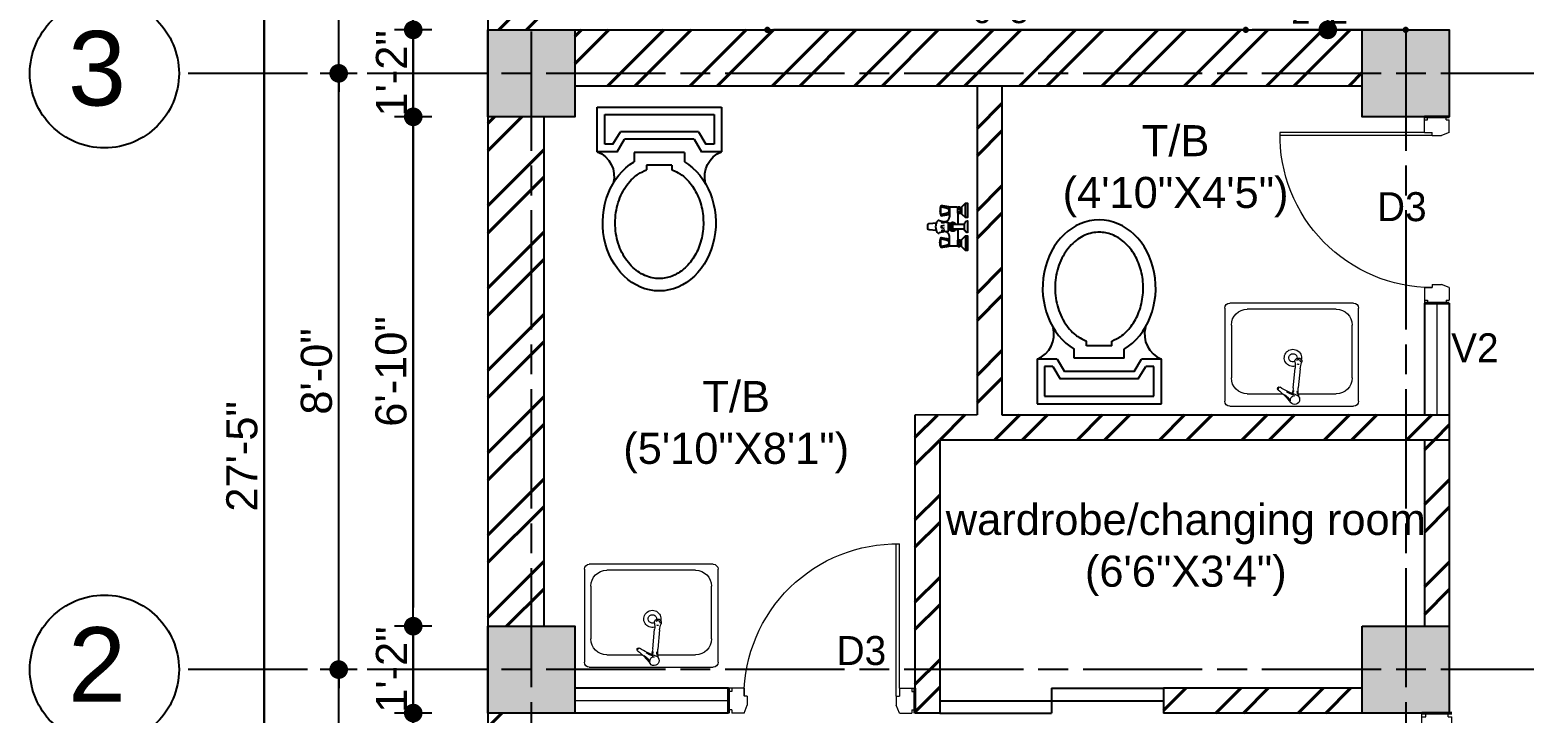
# Model space of a CAD drawing. Header units: inches. Extents: x 115570 to 265311, y 61168 to 314550.
# Drawn here: x 143061.5 to 143302, y 71474.3 to 71584.3 of the extents above; entities that cross this region are included whole.
import ezdxf

# ---------------------------------------------------------------- set-up
doc = ezdxf.new("R2010")
doc.units = ezdxf.units.IN
doc.header["$MEASUREMENT"] = 0
doc.linetypes.add('ACAD_ISO08W100', pattern=[36, 24, -3, 6, -3])
doc.layers.get('0').update_dxf_attribs({"lineweight": 25})
for name, color, linetype, lineweight in [('0 wall', 7, 'Continuous', 40), ('DL', 4, 'Continuous', 18), ('hatch', 9, 'Continuous', 9)]:
    doc.layers.add(name, color=color, linetype=linetype, lineweight=lineweight)
doc.layers.add('0_center line', color=4, linetype='ACAD_ISO08W100', transparency=0.5)
doc.layers.add('doors and windows', color=240, linetype='Continuous')
doc.styles.add('arial.', font='arial.ttf')
doc.styles.add('bimal', font='comic.ttf')
doc.styles.get("Standard").update_dxf_attribs({"font": 'arial.ttf'})
doc.dimstyles.new('boundary wall dimension line', dxfattribs={"dimscale": 0, "dimtxt": 4, "dimasz": 1, "dimexe": 0.5, "dimexo": 3, "dimgap": 1, "dimtad": 1, "dimdec": 0, "dimrnd": 0.25, "dimzin": 3, "dimdsep": 46, "dimlunit": 4, "dimtxsty": 'arial.', "dimblk": 'DOT', "dimcen": 3, "dimdle": 6, "dimclrd": 4, "dimclre": 256, "dimclrt": 7, "dimazin": 0, "dimtfac": 1, "dimtdec": 0, "dimtix": 1, "dimtmove": 2, "dimatfit": 3, "dimfxl": 3, "dimfxlon": 1, "dimtolj": 1, "dimtzin": 0, "dimlwd": -1, "dimlwe": -1, "dimarcsym": 0})
doc.dimstyles.new('interior dimension', dxfattribs={"dimscale": 0, "dimtxt": 5, "dimasz": 3, "dimexe": 3, "dimexo": 3, "dimgap": 1, "dimtad": 1, "dimdec": 0, "dimrnd": 0.25, "dimzin": 3, "dimdsep": 46, "dimlunit": 4, "dimtxsty": 'arial.', "dimblk": 'DOT', "dimcen": 3, "dimdle": 6, "dimclrd": 4, "dimclre": 256, "dimclrt": 7, "dimazin": 0, "dimtfac": 1, "dimtdec": 0, "dimtix": 1, "dimtmove": 2, "dimatfit": 3, "dimfxl": 3, "dimfxlon": 1, "dimtolj": 1, "dimtzin": 0, "dimlwd": -1, "dimlwe": -1, "dimarcsym": 0})
pattern_1 = [(45, (35881.594, 36904.559), (-6.6291261, 6.6291261), []), (45, (35886.014, 36904.559), (-6.6291261, 6.6291261), [])]

# ---------------------------------------------------------------- blocks, each defined once
blk = doc.blocks.new('A$C1B254B08')
at = {"lineweight": 5}
for p, q in [((0, 20), (0, 394.5)), ((20, 414.5), (278.5, 414.5)), ((90.2, 364.5), (232.9, 364.5)), ((278.5, 414.5), (518, 414.5)), ((296.4, 364.5), (447.8, 364.5)), ((538, 394.5), (538, 20)), ((275, 340.3), (282.6, 261.9)), ((303, 263.9), (295.5, 341.4)), ((26.2, 88.5), (26.2, 300.5)), ((511.8, 300.5), (511.8, 88.5)), ((447.8, 24.5), (90.2, 24.5)), ((518, 0), (20, 0))]:
    blk.add_line(p, q, dxfattribs=at)
for centre, radius, start, end in [((20, 394.5), 20, 90, 180), ((90.2, 300.5), 64, 90, 180), ((59.9, 551.8), 255, 307.29995, 323.44123), ((362.9, 125.6), 255, 107.37848, 123.51976), ((189.9, 438.1), 86.6, 305.66886, 327.17012), ((298.2, 285.8), 86.6, 103.6496, 125.15085), ((280, 388.4), 16.2, 164.00843, 277.23501), ((280.7, 388), 20, 287.37848, 143.44123), ((175.5, 330.4), 100, 5.6774, 19.04527), ((246.9, 349.5), 29.3, 4.17107, 27.91331), ((320.7, 356.3), 29.3, 157.81042, 186.31744), ((395, 351.3), 100, 162.19035, 185.67746), ((447.8, 300.5), 64, 0, 90), ((518, 394.5), 20, 0, 90), ((218.4, 343.7), 6.64, 127.29995, 303.51976), ((220.3, 343.9), 4.91, 158.92924, 241.9125), ((273.7, 220.2), 34.6, 74.3543, 12.13808), ((183.1, 252), 100, 351.17496, 5.6774), ((295.2, 239.5), 7.59, 64.48838, 123.74119), ((402.5, 273.8), 100, 185.67746, 200.1799), ((273.7, 220.2), 16.8, 61.4601, 4.85789), ((295.6, 234.6), 13.9, 171.17496, 20.1799), ((295.7, 235), 8.12, 213.71984, 15.80061), ((90.2, 88.5), 64, 180, 270), ((447.8, 88.5), 64, 270, 0), ((20, 20), 20, 180, 270), ((518, 20), 20, 270, 0)]:
    blk.add_arc(centre, radius, start, end, dxfattribs=at)
blk = doc.blocks.new('d2')
at = {"layer": '0 wall'}
for p, q in [((0, 4), (0, 0)), ((30, 0), (30, 4))]:
    blk.add_line(p, q, dxfattribs=at)
at = {"layer": 'hatch', "color": 8}
for p, q in [((2.5, 4), (2.5, 27.25)), ((3, 2.75), (3, 27.25)), ((2.5, 4), (0, 4)), ((0.5, 3.5), (0, 3.5)), ((0.5, 4), (0.5, 3.5)), ((2.5, 4), (2.5, 2.75)), ((3, 2.75), (2.5, 2.75)), ((3, 2.75), (3, 1.25)), ((27, 2.75), (27.5, 2.75)), ((27, 2.75), (27, 1.25)), ((27.5, 4), (27.5, 2.75)), ((27.5, 4), (30, 4)), ((29.5, 4), (29.5, 3.5)), ((29.5, 3.5), (30, 3.5)), ((0.5, 0.5), (0, 0.5)), ((0.5, 0.5), (0.5, 0)), ((2.5, 0), (0.5, 0)), ((2.5, 0), (3, 1.25)), ((27.5, 0), (27, 1.25)), ((27.5, 0), (29.5, 0)), ((29.5, 0.5), (30, 0.5)), ((29.5, 0.5), (29.5, 0))]:
    blk.add_line(p, q, dxfattribs=at)
blk.add_arc((2.91, 2.66), 24.59, 0.2201, 90.9446, dxfattribs=at)
blk = doc.blocks.new('A$C7C8779AE')
at = {"linetype": 'Continuous'}
for p, q in [((0, 0.7405), (0, 0.5605)), ((0.5, 0.7405), (0, 0.7405)), ((0.5, 0.5605), (0.5, 0.7405)), ((0.47, 0.7105), (0.03, 0.7105)), ((0.03, 0.7105), (0.03, 0.5905)), ((0.47, 0.5905), (0.47, 0.7105)), ((0.093, 0.6405), (0.063, 0.5905)), ((0.11, 0.6105), (0.08, 0.5605)), ((0.093, 0.6405), (0.407, 0.6405)), ((0.11, 0.6105), (0.39, 0.6105)), ((0.42, 0.5605), (0.39, 0.6105)), ((0.437, 0.5905), (0.407, 0.6405)), ((0, 0.5605), (0.08, 0.5605)), ((0.03, 0.5905), (0.063, 0.5905)), ((0.1497, 0.557), (0.1497, 0.5203)), ((0.1497, 0.557), (0.3514, 0.557)), ((0.3514, 0.557), (0.3514, 0.5203)), ((0.42, 0.5605), (0.5, 0.5605)), ((0.437, 0.5905), (0.47, 0.5905)), ((0.1997, 0.507), (0.1997, 0.4879)), ((0.1997, 0.507), (0.3014, 0.507)), ((0.3014, 0.507), (0.3014, 0.4879))]:
    blk.add_line(p, q, dxfattribs=at)
for centre, start, end in [((-0.0386, 0.4613), 344.64203, 68.73386), ((0.5386, 0.4613), 111.26614, 195.35797)]:
    blk.add_arc(centre, 0.1064, start, end, dxfattribs=at)
blk.add_ellipse((0.2506, 0.2744), major_axis=(0, 0.2744), ratio=0.828948, start_param=0.459479, end_param=5.823706, dxfattribs=at)
blk.add_open_spline([(0.1997, 0.4879), (0.1697, 0.474), (0.1642, 0.4702), (0.1512, 0.4602), (0.1438, 0.4535), (0.1298, 0.4388), (0.1233, 0.4306), (0.1111, 0.4131), (0.1055, 0.4037), (0.0956, 0.3838), (0.0912, 0.3733), (0.0838, 0.3516), (0.0808, 0.3403), (0.0762, 0.3172), (0.0746, 0.3055), (0.073, 0.2817), (0.0729, 0.2698), (0.0743, 0.246), (0.0758, 0.2342), (0.0801, 0.2111), (0.0831, 0.1998), (0.0903, 0.1779), (0.0945, 0.1673), (0.1043, 0.1473), (0.1098, 0.1378), (0.1218, 0.12), (0.1283, 0.1118), (0.1421, 0.0968), (0.1494, 0.09), (0.1646, 0.078), (0.1725, 0.0728), (0.1887, 0.064), (0.1969, 0.0603), (0.2137, 0.0547), (0.2222, 0.0527), (0.2392, 0.0502), (0.2478, 0.0498), (0.2664, 0.0505), (0.2764, 0.052), (0.2963, 0.0573), (0.3061, 0.061), (0.3253, 0.0707), (0.3346, 0.0766), (0.3525, 0.0906), (0.3611, 0.0987), (0.3771, 0.1169), (0.3845, 0.127), (0.3978, 0.1488), (0.4037, 0.1605), (0.4137, 0.1853), (0.4178, 0.1983), (0.424, 0.2251), (0.4261, 0.2389), (0.4282, 0.2668), (0.4283, 0.2809), (0.4262, 0.3088), (0.4241, 0.3226), (0.418, 0.3495), (0.414, 0.3625), (0.404, 0.3873), (0.3982, 0.3991), (0.385, 0.421), (0.3776, 0.4311), (0.3617, 0.4494), (0.3531, 0.4575), (0.3382, 0.4693), (0.3321, 0.4736), (0.3014, 0.4879)], degree=3, knots=[0.459479, 0.459479, 0.459479, 0.459479, 0.567422, 0.567422, 0.720865, 0.720865, 0.874307, 0.874307, 1.02775, 1.02775, 1.181192, 1.181192, 1.334635, 1.334635, 1.488077, 1.488077, 1.64152, 1.64152, 1.794963, 1.794963, 1.948405, 1.948405, 2.101848, 2.101848, 2.25529, 2.25529, 2.408733, 2.408733, 2.562175, 2.562175, 2.715618, 2.715618, 2.86906, 2.86906, 3.022503, 3.022503, 3.175946, 3.175946, 3.356457, 3.356457, 3.536968, 3.536968, 3.717479, 3.717479, 3.89799, 3.89799, 4.078501, 4.078501, 4.259012, 4.259012, 4.439523, 4.439523, 4.620035, 4.620035, 4.800546, 4.800546, 4.981057, 4.981057, 5.161568, 5.161568, 5.342079, 5.342079, 5.52259, 5.52259, 5.703101, 5.703101, 5.823706, 5.823706, 5.823706, 5.823706], dxfattribs=at)
blk = doc.blocks.new('_Dot')
at = {"color": 0, "linetype": 'ByBlock', "lineweight": -2}
blk.add_line((-0.5, 0), (-1, 0), dxfattribs=at)
at = {"color": 0, "linetype": 'ByBlock', "const_width": 0.5}
blk.add_lwpolyline([(-0.25, 0, 1), (0.25, 0, 1)], format="xyb", close=True, dxfattribs=at)
blk = doc.blocks.new('*D119')
at = {"transparency": 16777216}
for p, q in [((143267.36, 71627.26), (143273.36, 71627.26)), ((143267.36, 71584.26), (143273.36, 71584.26))]:
    blk.add_line(p, q, dxfattribs=at)
at = {"color": 4, "transparency": 16777216}
blk.add_line((143270.36, 71587.26), (143270.36, 71624.26), dxfattribs=at)
at = {"layer": 'Defpoints', "color": 0, "transparency": 16777216}
for p in [(143257.17, 71627.26), (143270.36, 71627.26), (143257.17, 71584.26)]:
    blk.add_point(p, dxfattribs=at)
at = {"color": 4, "transparency": 16777216, "xscale": 3, "yscale": 3, "zscale": 3}
for p, rotation in [((143270.36, 71627.26), 90), ((143270.36, 71584.26), 270)]:
    blk.add_blockref('_Dot', p, dxfattribs=dict(at, rotation=rotation))
at = {"color": 7, "transparency": 16777216, "insert": (143266.8, 71605.76), "char_height": 5, "attachment_point": 5, "rotation": 90, "style": 'arial.'}
blk.add_mtext('\\A1;3\'-7"', dxfattribs=at)
blk = doc.blocks.new('*D121')
at = {"transparency": 16777216}
for p, q in [((143289.92, 71463.28), (143289.92, 71457.28)), ((143328.92, 71460.28), (143328.92, 71463.28))]:
    blk.add_line(p, q, dxfattribs=at)
at = {"color": 4, "transparency": 16777216}
blk.add_line((143325.92, 71460.28), (143292.92, 71460.28), dxfattribs=at)
at = {"layer": 'Defpoints', "color": 0, "transparency": 16777216}
for p in [(143289.92, 71474.26), (143289.92, 71460.28), (143328.92, 71460.25)]:
    blk.add_point(p, dxfattribs=at)
at = {"color": 4, "transparency": 16777216, "xscale": 3, "yscale": 3, "zscale": 3, "rotation": 180}
blk.add_blockref('_Dot', (143289.92, 71460.28), dxfattribs=at)
at = {"color": 4, "transparency": 16777216, "xscale": 3, "yscale": 3, "zscale": 3}
blk.add_blockref('_Dot', (143328.92, 71460.28), dxfattribs=at)
at = {"color": 7, "transparency": 16777216, "insert": (143309.42, 71463.83), "char_height": 5, "attachment_point": 5, "style": 'arial.'}
blk.add_mtext('\\A1;3\'-3"', dxfattribs=at)
blk = doc.blocks.new('*D161')
at = {"transparency": 16777216}
for p, q in [((143126.17, 71666.26), (143120.17, 71666.26)), ((143126.17, 71584.26), (143120.17, 71584.26))]:
    blk.add_line(p, q, dxfattribs=at)
at = {"color": 4, "transparency": 16777216}
blk.add_line((143123.17, 71663.26), (143123.17, 71587.26), dxfattribs=at)
at = {"layer": 'Defpoints', "color": 0, "transparency": 16777216}
for p in [(143135.17, 71666.26), (143123.17, 71584.26), (143135.17, 71584.26)]:
    blk.add_point(p, dxfattribs=at)
at = {"color": 4, "transparency": 16777216, "xscale": 3, "yscale": 3, "zscale": 3}
for p, rotation in [((143123.17, 71666.26), 90), ((143123.17, 71584.26), 270)]:
    blk.add_blockref('_Dot', p, dxfattribs=dict(at, rotation=rotation))
at = {"color": 7, "transparency": 16777216, "insert": (143119.61, 71625.26), "char_height": 5, "attachment_point": 5, "rotation": 90, "style": 'arial.'}
blk.add_mtext('\\A1;6\'-10"', dxfattribs=at)
blk = doc.blocks.new('*D162')
at = {"color": 4, "transparency": 16777216}
for p, q in [((143123.17, 71587.26), (143123.17, 71590.26)), ((143123.17, 71584.26), (143123.17, 71570.26)), ((143123.17, 71567.26), (143123.17, 71564.26))]:
    blk.add_line(p, q, dxfattribs=at)
at = {"transparency": 16777216}
for p, q in [((143126.17, 71584.26), (143120.17, 71584.26)), ((143126.17, 71570.26), (143120.17, 71570.26))]:
    blk.add_line(p, q, dxfattribs=at)
at = {"layer": 'Defpoints', "color": 0, "transparency": 16777216}
for p in [(143135.17, 71584.26), (143123.17, 71570.26), (143135.17, 71570.26)]:
    blk.add_point(p, dxfattribs=at)
at = {"color": 4, "transparency": 16777216, "xscale": 3, "yscale": 3, "zscale": 3}
for p, rotation in [((143123.17, 71584.26), 270), ((143123.17, 71570.26), 90)]:
    blk.add_blockref('_Dot', p, dxfattribs=dict(at, rotation=rotation))
at = {"color": 7, "transparency": 16777216, "insert": (143119.66, 71577.26), "char_height": 5, "attachment_point": 5, "rotation": 90, "style": 'arial.'}
blk.add_mtext('\\A1;1\'-2"', dxfattribs=at)
blk = doc.blocks.new('*D163')
at = {"transparency": 16777216}
for p, q in [((143126.17, 71570.26), (143120.17, 71570.26)), ((143126.17, 71488.25), (143120.17, 71488.25))]:
    blk.add_line(p, q, dxfattribs=at)
at = {"color": 4, "transparency": 16777216}
blk.add_line((143123.17, 71567.26), (143123.17, 71491.25), dxfattribs=at)
at = {"layer": 'Defpoints', "color": 0, "transparency": 16777216}
for p in [(143135.17, 71570.26), (143123.17, 71488.25), (143135.17, 71488.25)]:
    blk.add_point(p, dxfattribs=at)
at = {"color": 4, "transparency": 16777216, "xscale": 3, "yscale": 3, "zscale": 3}
for p, rotation in [((143123.17, 71570.26), 90), ((143123.17, 71488.25), 270)]:
    blk.add_blockref('_Dot', p, dxfattribs=dict(at, rotation=rotation))
at = {"color": 7, "transparency": 16777216, "insert": (143119.61, 71529.26), "char_height": 5, "attachment_point": 5, "rotation": 90, "style": 'arial.'}
blk.add_mtext('\\A1;6\'-10"', dxfattribs=at)
blk = doc.blocks.new('*D164')
at = {"color": 4, "transparency": 16777216}
for p, q in [((143123.17, 71491.25), (143123.17, 71494.25)), ((143123.17, 71488.25), (143123.17, 71474.26)), ((143123.17, 71471.26), (143123.17, 71468.26))]:
    blk.add_line(p, q, dxfattribs=at)
at = {"transparency": 16777216}
for p, q in [((143126.17, 71488.25), (143120.17, 71488.25)), ((143126.17, 71474.26), (143120.17, 71474.26))]:
    blk.add_line(p, q, dxfattribs=at)
at = {"layer": 'Defpoints', "color": 0, "transparency": 16777216}
for p in [(143135.17, 71488.25), (143123.17, 71474.26), (143135.17, 71474.26)]:
    blk.add_point(p, dxfattribs=at)
at = {"color": 4, "transparency": 16777216, "xscale": 3, "yscale": 3, "zscale": 3}
for p, rotation in [((143123.17, 71488.25), 270), ((143123.17, 71474.26), 90)]:
    blk.add_blockref('_Dot', p, dxfattribs=dict(at, rotation=rotation))
at = {"color": 7, "transparency": 16777216, "insert": (143119.66, 71481.26), "char_height": 5, "attachment_point": 5, "rotation": 90, "style": 'arial.'}
blk.add_mtext('\\A1;1\'-2"', dxfattribs=at)
blk = doc.blocks.new('*D165')
at = {"transparency": 16777216}
for p, q in [((143126.17, 71474.26), (143120.17, 71474.26)), ((143126.17, 71364.93), (143120.17, 71364.93))]:
    blk.add_line(p, q, dxfattribs=at)
at = {"color": 4, "transparency": 16777216}
blk.add_line((143123.17, 71471.26), (143123.17, 71367.93), dxfattribs=at)
at = {"layer": 'Defpoints', "color": 0, "transparency": 16777216}
for p in [(143135.17, 71474.26), (143123.17, 71364.93), (143135.17, 71364.93)]:
    blk.add_point(p, dxfattribs=at)
at = {"color": 4, "transparency": 16777216, "xscale": 3, "yscale": 3, "zscale": 3}
for p, rotation in [((143123.17, 71474.26), 90), ((143123.17, 71364.93), 270)]:
    blk.add_blockref('_Dot', p, dxfattribs=dict(at, rotation=rotation))
at = {"color": 7, "transparency": 16777216, "insert": (143119.61, 71419.59), "char_height": 5, "attachment_point": 5, "rotation": 90, "style": 'arial.'}
blk.add_mtext('\\A1;9\'-1"', dxfattribs=at)
blk = doc.blocks.new('*D167')
at = {"transparency": 16777216}
for p, q in [((143114.17, 71481.26), (143108.17, 71481.26)), ((143114.17, 71357.93), (143108.17, 71357.93))]:
    blk.add_line(p, q, dxfattribs=at)
at = {"color": 4, "transparency": 16777216}
blk.add_line((143111.17, 71360.93), (143111.17, 71478.26), dxfattribs=at)
at = {"layer": 'Defpoints', "color": 0, "transparency": 16777216}
for p in [(143111.17, 71481.26), (143135.17, 71481.26), (143135.17, 71357.93)]:
    blk.add_point(p, dxfattribs=at)
at = {"color": 4, "transparency": 16777216, "xscale": 3, "yscale": 3, "zscale": 3}
for p, rotation in [((143111.17, 71481.26), 90), ((143111.17, 71357.93), 270)]:
    blk.add_blockref('_Dot', p, dxfattribs=dict(at, rotation=rotation))
at = {"color": 7, "transparency": 16777216, "insert": (143107.61, 71419.59), "char_height": 5, "attachment_point": 5, "rotation": 90, "style": 'arial.'}
blk.add_mtext('\\A1;10\'-3"', dxfattribs=at)
blk = doc.blocks.new('*D168')
at = {"transparency": 16777216}
for p, q in [((143114.17, 71577.26), (143108.17, 71577.26)), ((143114.17, 71481.26), (143108.17, 71481.26))]:
    blk.add_line(p, q, dxfattribs=at)
at = {"color": 4, "transparency": 16777216}
blk.add_line((143111.17, 71484.26), (143111.17, 71574.26), dxfattribs=at)
at = {"layer": 'Defpoints', "color": 0, "transparency": 16777216}
for p in [(143111.17, 71577.26), (143135.17, 71577.26), (143135.17, 71481.26)]:
    blk.add_point(p, dxfattribs=at)
at = {"color": 4, "transparency": 16777216, "xscale": 3, "yscale": 3, "zscale": 3}
for p, rotation in [((143111.17, 71577.26), 90), ((143111.17, 71481.26), 270)]:
    blk.add_blockref('_Dot', p, dxfattribs=dict(at, rotation=rotation))
at = {"color": 7, "transparency": 16777216, "insert": (143107.61, 71529.26), "char_height": 5, "attachment_point": 5, "rotation": 90, "style": 'arial.'}
blk.add_mtext('\\A1;8\'-0"', dxfattribs=at)
blk = doc.blocks.new('*D169')
at = {"transparency": 16777216}
for p, q in [((143102.17, 71680.26), (143096.17, 71680.26)), ((143102.17, 71350.93), (143096.17, 71350.93))]:
    blk.add_line(p, q, dxfattribs=at)
at = {"color": 4, "transparency": 16777216}
blk.add_line((143099.17, 71677.26), (143099.17, 71353.93), dxfattribs=at)
at = {"layer": 'Defpoints', "color": 0, "transparency": 16777216}
for p in [(143135.17, 71680.26), (143099.17, 71350.93), (143135.17, 71350.93)]:
    blk.add_point(p, dxfattribs=at)
at = {"color": 4, "transparency": 16777216, "xscale": 3, "yscale": 3, "zscale": 3}
for p, rotation in [((143099.17, 71680.26), 90), ((143099.17, 71350.93), 270)]:
    blk.add_blockref('_Dot', p, dxfattribs=dict(at, rotation=rotation))
at = {"color": 7, "transparency": 16777216, "insert": (143095.61, 71515.59), "char_height": 5, "attachment_point": 5, "rotation": 90, "style": 'arial.'}
blk.add_mtext('\\A1;27\'-5"', dxfattribs=at)
blk = doc.blocks.new('*D310')
at = {"transparency": 16777216}
for p, q in [((143114.17, 71673.26), (143110.67, 71673.26)), ((143114.17, 71577.26), (143110.67, 71577.26))]:
    blk.add_line(p, q, dxfattribs=at)
at = {"color": 4, "transparency": 16777216}
blk.add_line((143111.17, 71578.26), (143111.17, 71672.26), dxfattribs=at)
at = {"layer": 'Defpoints', "color": 0, "transparency": 16777216}
for p in [(143111.17, 71673.26), (143135.17, 71673.26), (143135.17, 71577.26)]:
    blk.add_point(p, dxfattribs=at)
at = {"color": 4, "transparency": 16777216}
for p, rotation in [((143111.17, 71673.26), 90), ((143111.17, 71577.26), 270)]:
    blk.add_blockref('_Dot', p, dxfattribs=dict(at, rotation=rotation))
at = {"color": 7, "transparency": 16777216, "insert": (143108.12, 71625.26), "char_height": 4, "attachment_point": 5, "rotation": 90, "style": 'arial.'}
blk.add_mtext('\\A1;8\'-0"', dxfattribs=at)
blk = doc.blocks.new('*D451')
at = {"transparency": 16777216}
for p, q in [((143257.17, 71584.26), (143257.17, 71584.76)), ((143282.91, 71584.26), (143282.91, 71584.76))]:
    blk.add_line(p, q, dxfattribs=at)
at = {"color": 4, "transparency": 16777216}
blk.add_line((143281.91, 71584.26), (143258.17, 71584.26), dxfattribs=at)
at = {"layer": 'Defpoints', "color": 0, "transparency": 16777216}
for p in [(143257.17, 71584.26), (143257.17, 71584.26), (143282.91, 71584.26)]:
    blk.add_point(p, dxfattribs=at)
at = {"color": 4, "transparency": 16777216, "rotation": 180}
blk.add_blockref('_Dot', (143257.17, 71584.26), dxfattribs=at)
at = {"color": 4, "transparency": 16777216}
blk.add_blockref('_Dot', (143282.91, 71584.26), dxfattribs=at)
at = {"color": 7, "transparency": 16777216, "insert": (143270.04, 71587.27), "char_height": 4, "attachment_point": 5, "style": 'arial.'}
blk.add_mtext('\\A1;2\'-2"', dxfattribs=at)
blk = doc.blocks.new('*D452')
at = {"transparency": 16777216}
for p, q in [((143180.17, 71584.26), (143180.17, 71584.76)), ((143257.17, 71584.26), (143257.17, 71584.76))]:
    blk.add_line(p, q, dxfattribs=at)
at = {"color": 4, "transparency": 16777216}
blk.add_line((143256.17, 71584.26), (143181.17, 71584.26), dxfattribs=at)
at = {"layer": 'Defpoints', "color": 0, "transparency": 16777216}
for p in [(143180.17, 71584.26), (143180.17, 71584.26), (143257.17, 71584.26)]:
    blk.add_point(p, dxfattribs=at)
at = {"color": 4, "transparency": 16777216, "rotation": 180}
blk.add_blockref('_Dot', (143180.17, 71584.26), dxfattribs=at)
at = {"color": 4, "transparency": 16777216}
blk.add_blockref('_Dot', (143257.17, 71584.26), dxfattribs=at)
at = {"color": 7, "transparency": 16777216, "insert": (143218.67, 71587.31), "char_height": 4, "attachment_point": 5, "style": 'arial.'}
blk.add_mtext('\\A1;6\'-5"', dxfattribs=at)

msp = doc.modelspace()

# ---------------------------------------------------------------- hatches: boundary and pattern name
h = msp.add_hatch(color=256)
h.dxf.hatch_style = 1
h.paths.add_polyline_path([(143135.17, 71570.26), (143149.17, 71570.26), (143149.17, 71584.26), (143135.17, 71584.26)])
h = msp.add_hatch(color=256)
h.dxf.hatch_style = 1
h.paths.add_polyline_path([(143275.92, 71570.26), (143289.92, 71570.26), (143289.92, 71584.26), (143275.92, 71584.26)])
h = msp.add_hatch(color=256)
h.dxf.hatch_style = 1
h.paths.add_polyline_path([(143135.17, 71474.26), (143149.17, 71474.26), (143149.17, 71488.26), (143135.17, 71488.26)])
h = msp.add_hatch(color=256)
h.dxf.hatch_style = 1
h.paths.add_polyline_path([(143275.92, 71474.26), (143289.92, 71474.26), (143289.92, 71488.26), (143275.92, 71488.26)])
at = {"layer": '0 wall', "transparency": 33554585}
h = msp.add_hatch(dxfattribs=at)
h.set_pattern_fill('ANSI32', color=256, scale=25)
h.set_pattern_definition(pattern_1)
h.paths.add_polyline_path([(143144.17, 71474.26), (143135.17, 71474.26), (143135.17, 71364.93), (143144.17, 71364.93)])
h.paths.add_polyline_path([(143144.17, 71570.26), (143135.17, 71570.26), (143135.17, 71488.26), (143144.17, 71488.26)])
h.paths.add_polyline_path([(143343.19, 71444.13), (143374.59, 71444.13), (143374.59, 71454.44), (143343.19, 71454.44)], flags=9)
h.paths.add_polyline_path([(143207.84, 71491.7), (143287.61, 71491.7), (143287.61, 71510.42), (143207.84, 71510.42)], flags=9)
h.paths.add_polyline_path([(143222.86, 71464.86), (143234.34, 71464.86), (143234.34, 71476.21), (143222.86, 71476.21)], flags=9)
h.paths.add_polyline_path([(143289, 71527.5), (143299.48, 71527.5), (143299.48, 71538.85), (143289, 71538.85)], flags=9)
h.paths.add_polyline_path([(143155.32, 71465.55), (143164.77, 71465.55), (143164.77, 71476.89), (143155.32, 71476.89)], flags=9)
h.paths.add_polyline_path([(143277.02, 71550.16), (143287.96, 71550.16), (143287.96, 71561.51), (143277.02, 71561.51)], flags=9)
h.paths.add_polyline_path([(143276.81, 71451.09), (143287.75, 71451.09), (143287.75, 71462.43), (143276.81, 71462.43)], flags=9)
h.paths.add_polyline_path([(143190.04, 71478.7), (143200.99, 71478.7), (143200.99, 71490.05), (143190.04, 71490.05)], flags=9)
h.paths.add_polyline_path([(143321.11, 71671.64), (143333.81, 71671.64), (143333.81, 71682.99), (143321.11, 71682.99)], flags=9)
h.paths.add_polyline_path([(143280.16, 71599.37), (143296.59, 71599.37), (143296.59, 71615.86), (143280.16, 71615.86)], flags=9)
h = msp.add_hatch(dxfattribs=at)
h.set_pattern_fill('ANSI32', color=256, scale=25)
h.set_pattern_definition(pattern_1)
h.paths.add_polyline_path([(143144.17, 71666.26), (143135.17, 71666.26), (143135.17, 71584.26), (143144.17, 71584.26)])
h.paths.add_polyline_path([(143275.92, 71584.26), (143149.17, 71584.26), (143149.17, 71575.26), (143275.92, 71575.26)])
h = msp.add_hatch(dxfattribs=at)
h.set_pattern_fill('ANSI32', color=256, scale=25)
h.set_pattern_definition(pattern_1)
h.paths.add_polyline_path([(143217.92, 71575.26), (143213.92, 71575.26), (143213.92, 71522.26), (143203.92, 71522.25), (143203.92, 71474.26), (143207.92, 71474.26), (143207.92, 71518.25), (143289.92, 71518.26), (143289.92, 71522.26), (143217.92, 71522.26)])
h.paths.add_polyline_path([(143275.92, 71478.26), (143243.92, 71478.26), (143243.92, 71474.26), (143275.92, 71474.26)], flags=17)
h.paths.add_polyline_path([(143289.92, 71518.26), (143285.92, 71518.26), (143285.92, 71488.26), (143289.92, 71488.26)], flags=17)

# ---------------------------------------------------------------- linework, layer by layer
for p, q in [((143149.17, 71584.26), (143275.92, 71584.26)), ((143149.17, 71575.26), (143275.92, 71575.26)), ((143213.92, 71575.26), (143213.92, 71522.26)), ((143217.92, 71575.26), (143217.92, 71522.26)), ((143135.17, 71570.25), (143135.17, 71488.25)), ((143144.17, 71570.25), (143144.17, 71488.25)), ((143285.92, 71540.26), (143285.92, 71522.26)), ((143285.92, 71540.26), (143289.92, 71540.26)), ((143289.92, 71540.26), (143289.92, 71488.26)), ((143213.92, 71522.26), (143203.92, 71522.25)), ((143203.92, 71522.25), (143203.92, 71474.26)), ((143217.92, 71522.26), (143289.92, 71522.26)), ((143207.92, 71518.25), (143289.92, 71518.26)), ((143207.92, 71518.26), (143207.92, 71474.26)), ((143285.92, 71518.26), (143285.92, 71488.26)), ((143173.92, 71478.26), (143149.17, 71478.26)), ((143173.92, 71478.26), (143173.92, 71474.26)), ((143225.92, 71478.26), (143243.92, 71478.26)), ((143225.92, 71478.26), (143225.92, 71474.26)), ((143243.92, 71478.26), (143243.92, 71474.26)), ((143275.92, 71478.26), (143243.92, 71478.26)), ((143207.92, 71476.26), (143243.92, 71476.26)), ((143173.92, 71474.26), (143149.17, 71474.26)), ((143207.92, 71474.26), (143203.92, 71474.26)), ((143207.92, 71474.26), (143225.92, 71474.26)), ((143275.92, 71474.26), (143243.92, 71474.26))]:
    msp.add_line(p, q)
at = {"transparency": 33554687}
for p, q in [((143209.48, 71554.65), (143209.48, 71554.15)), ((143207.84, 71553.56), (143208.7, 71553.35)), ((143208.97, 71553.38), (143208.7, 71553.35)), ((143208.7, 71553.35), (143209.35, 71553.19)), ((143209.55, 71552.92), (143209.55, 71552.2)), ((143210.8, 71552.92), (143210.02, 71552.92)), ((143210.8, 71552.2), (143210.02, 71552.2)), ((143211.9, 71552.92), (143210.8, 71552.92)), ((143207.75, 71551.54), (143207.75, 71551.54)), ((143208.77, 71551.79), (143207.84, 71551.56))]:
    msp.add_line(p, q, dxfattribs=at)
at = {"transparency": 33554508}
for points in [[(143099.17, 71716.26), (143466.66, 71716.26), (143466.66, 71314.92), (143099.17, 71314.92)], [(143111.17, 71704.26), (143454.66, 71704.26), (143454.66, 71326.92), (143111.17, 71326.92)], [(143123.17, 71692.26), (143442.66, 71692.26), (143442.66, 71338.92), (143123.17, 71338.92)]]:
    msp.add_lwpolyline(points, close=True, dxfattribs=at)
for points in [[(143135.17, 71350.93), (143430.66, 71350.93), (143430.66, 71680.26), (143135.17, 71680.26)], [(143135.17, 71584.26), (143149.17, 71584.26), (143149.17, 71570.26), (143135.17, 71570.26)], [(143275.92, 71584.26), (143289.92, 71584.26), (143289.92, 71570.26), (143275.92, 71570.26)], [(143135.17, 71488.26), (143149.17, 71488.26), (143149.17, 71474.26), (143135.17, 71474.26)], [(143275.92, 71488.26), (143289.92, 71488.26), (143289.92, 71474.26), (143275.92, 71474.26)]]:
    msp.add_lwpolyline(points, close=True)
at = {"transparency": 33554687}
for points in [[(143207.95, 71555.14, 0.091288), (143208.12, 71554.33, 0.037287), (143209.33, 71554.52, 0.267309), (143209.43, 71554.65), (143209.43, 71555.63, 0.267309), (143209.33, 71555.77, 0.037287), (143208.12, 71555.95, 0.091288)], [(143209.36, 71555.14, -0.295314), (143209.13, 71554.73), (143208.17, 71554.51, -0.256857), (143208.08, 71554.67), (143208.08, 71555.14), (143208.08, 71555.61, -0.256857), (143208.17, 71555.77), (143209.13, 71555.55, -0.295314)], [(143209.55, 71552.92), (143209.42, 71552.92, 0.30319), (143209.4, 71552.91, 0.055829), (143209.38, 71552.82, 0.024787), (143209.36, 71552.71, 0.017768), (143209.36, 71552.56, 0.017768), (143209.36, 71552.41, 0.024787), (143209.38, 71552.31, 0.055829), (143209.4, 71552.21, 0.30319), (143209.42, 71552.2), (143209.55, 71552.2, 0.362961), (143210.02, 71552.2), (143210.02, 71552.92, 0.362961)], [(143209.96, 71552.56, 0.092055), (143209.95, 71552.64, 0.095588), (143209.91, 71552.7, 0.10105), (143209.85, 71552.74, 0.105283), (143209.78, 71552.76, 0.105283), (143209.71, 71552.74, 0.10105), (143209.66, 71552.7, 0.095588), (143209.62, 71552.64, 0.092055), (143209.6, 71552.56, 0.092055), (143209.62, 71552.49, 0.095588), (143209.66, 71552.42, 0.10105), (143209.71, 71552.38, 0.105283), (143209.78, 71552.37, 0.105283), (143209.85, 71552.38, 0.10105), (143209.91, 71552.42, 0.095588), (143209.95, 71552.49, 0.092055)], [(143212.36, 71551.59, -0.306892), (143211.9, 71552.14), (143211.9, 71552.22), (143211.9, 71552.56), (143211.9, 71552.91), (143211.9, 71552.98, -0.306892), (143212.36, 71553.54)], [(143209.36, 71550.01, -0.295314), (143209.13, 71549.6), (143208.17, 71549.37, -0.256857), (143208.08, 71549.53), (143208.08, 71550.01), (143208.08, 71550.48, -0.256857), (143208.17, 71550.64), (143209.13, 71550.41, -0.295314)]]:
    msp.add_lwpolyline(points, format="xyb", close=True, dxfattribs=at)
for points in [[(143208.12, 71555.95, 0.167018), (143208.17, 71555.77, 0.059643), (143209.06, 71555.82, -3.293794)], [(143208.12, 71554.33, -0.167018), (143208.17, 71554.51, -0.059643), (143209.06, 71554.46, 3.293794)], [(143211.22, 71554.77), (143211.13, 71554.67), (143210.88, 71554.67), (143210.8, 71554.77), (143210.8, 71555.2), (143210.8, 71555.62), (143210.72, 71555.74), (143209.56, 71555.74, 0.486035), (143209.48, 71555.63), (143209.48, 71554.65)], [(143206, 71552.56), (143206, 71552.85, -0.395307), (143206.2, 71553.08), (143207.36, 71553.21)], [(143207.35, 71551.94), (143206.2, 71552.07, -0.395307), (143206, 71552.3), (143206, 71552.58)], [(143207.36, 71553.21, 0.045609), (143207.29, 71552.98, 0.0484), (143207.25, 71552.56, 0.0484), (143207.29, 71552.15, 0.040184), (143207.35, 71551.94, 0.102793)], [(143207.35, 71551.94, 0.021921), (143207.4, 71551.84, 0.102793), (143207.58, 71551.6, 0.181788), (143207.74, 71551.54, 0.106666), (143207.84, 71551.56, 0.102793)], [(143207.84, 71553.56, 0.106666), (143207.74, 71553.58, 0.181788), (143207.58, 71553.52, 0.102793), (143207.4, 71553.28, 0.016503), (143207.36, 71553.21, 0.0484)], [(143210.8, 71549.5), (143210.8, 71549.49, -0.414214), (143210.72, 71549.41), (143209.56, 71549.41, -0.486035), (143209.48, 71549.52), (143209.48, 71550.49), (143209.48, 71551, 0.298825), (143208.97, 71551.77), (143208.77, 71551.79), (143209.35, 71551.93)], [(143209.44, 71552.92, 0.011239), (143209.43, 71553.01, 0.053632), (143209.38, 71553.18, 0.3077), (143209.35, 71553.19, 0.3077), (143209.33, 71553.18, 0.053632), (143209.28, 71553.01, 0.023671), (143209.26, 71552.82, 0.016947), (143209.25, 71552.56, 0.016947), (143209.26, 71552.3, 0.023671), (143209.28, 71552.11, 0.053632), (143209.33, 71551.95, 0.3077), (143209.35, 71551.93, 0.3077), (143209.38, 71551.95, 0.053632), (143209.43, 71552.11, 0.011239), (143209.44, 71552.2)], [(143209.61, 71552.96, 0.040608), (143209.62, 71552.93, 0.095588), (143209.66, 71552.87, 0.10105), (143209.71, 71552.82, 0.105283), (143209.78, 71552.81, 0.105283), (143209.85, 71552.82, 0.10105), (143209.91, 71552.87, 0.095588), (143209.95, 71552.93, 0.040608), (143209.96, 71552.96, 0.092055)], [(143209.61, 71552.16, -0.040608), (143209.62, 71552.19, -0.095588), (143209.66, 71552.26, -0.10105), (143209.71, 71552.3, -0.105283), (143209.78, 71552.31, -0.105283), (143209.85, 71552.3, -0.10105), (143209.91, 71552.26, -0.095588), (143209.95, 71552.19, -0.040608), (143209.96, 71552.16, -0.092055)], [(143209.43, 71549.52, -0.267309), (143209.33, 71549.38, -0.037287), (143208.12, 71549.2, -0.091288), (143207.95, 71550.01, -0.091288), (143208.12, 71550.81, -0.037287), (143209.33, 71550.63, -0.267309), (143209.43, 71550.49), (143209.48, 71550.49)], [(143208.12, 71550.81, 0.167018), (143208.17, 71550.64, 0.059643), (143209.06, 71550.69, -3.293794)], [(143208.12, 71549.2, -0.167018), (143208.17, 71549.37, -0.059643), (143209.06, 71549.33, 3.293794)]]:
    msp.add_lwpolyline(points, format="xyb", dxfattribs=at)
for points in [[(143209.48, 71555.63), (143209.43, 71555.63)], [(143209.43, 71554.65), (143209.48, 71554.65)], [(143211.22, 71555.62), (143211.13, 71555.73), (143210.88, 71555.73), (143210.8, 71555.62)], [(143210.8, 71555.52), (143210.88, 71555.43), (143211.13, 71555.43), (143211.22, 71555.52)], [(143210.88, 71555.43), (143210.8, 71555.32)], [(143210.88, 71554.97), (143210.8, 71555.08)], [(143210.8, 71554.88), (143210.88, 71554.97), (143211.13, 71554.97), (143211.22, 71554.88)], [(143210.8, 71554.79), (143210.8, 71554.77), (143210.8, 71552.92)], [(143211.13, 71555.43), (143211.22, 71555.32)], [(143211.13, 71554.97), (143211.22, 71555.08)], [(143211.39, 71555.62), (143211.22, 71555.62), (143211.22, 71555.2), (143211.22, 71554.77), (143211.39, 71554.77)], [(143212.06, 71556.37), (143211.39, 71555.74), (143211.39, 71555.62), (143211.39, 71555.2), (143211.39, 71554.77), (143211.39, 71554.65), (143212.06, 71554.03), (143212.06, 71556.37), (143212.36, 71556.37), (143212.36, 71554.03), (143212.06, 71554.03)], [(143208.62, 71552.79), (143208.12, 71552.66), (143208.12, 71552.46), (143208.62, 71552.34)], [(143208.69, 71553.17), (143208.26, 71553.2), (143208.31, 71553.33), (143208.54, 71553.39)], [(143208.71, 71551.98), (143208.26, 71551.95), (143208.31, 71551.82), (143208.59, 71551.74)], [(143211.9, 71552.2), (143210.8, 71552.2), (143210.8, 71550.35), (143210.88, 71550.46), (143211.13, 71550.46), (143211.22, 71550.35)], [(143209.48, 71549.53), (143209.48, 71549.52), (143209.43, 71549.52), (143209.43, 71550.49)], [(143210.8, 71549.5), (143210.8, 71549.53), (143210.8, 71550.35), (143210.8, 71549.93), (143210.8, 71549.5), (143210.88, 71549.4), (143211.13, 71549.4), (143211.22, 71549.5), (143211.39, 71549.5), (143211.39, 71549.93), (143211.39, 71550.35), (143211.39, 71550.47), (143212.06, 71551.1), (143212.36, 71551.1), (143212.36, 71548.76), (143212.06, 71548.76)], [(143210.8, 71550.25), (143210.88, 71550.16), (143211.13, 71550.16), (143211.22, 71550.25)], [(143210.88, 71550.16), (143210.8, 71550.05)], [(143210.88, 71549.7), (143210.8, 71549.81)], [(143210.8, 71549.61), (143210.88, 71549.7), (143211.13, 71549.7), (143211.22, 71549.61)], [(143211.13, 71550.16), (143211.22, 71550.05)], [(143211.13, 71549.7), (143211.22, 71549.81)], [(143211.39, 71550.35), (143211.22, 71550.35), (143211.22, 71549.93), (143211.22, 71549.5)], [(143212.06, 71551.1), (143212.06, 71548.76), (143211.39, 71549.38), (143211.39, 71549.5)]]:
    msp.add_lwpolyline(points, dxfattribs=at)
for centre, radius, start, end in [((143208.64, 71554.15), 0.837, 293.4502, 0), ((143210, 71552.56), 0.68, 214.4767, 328.4244), ((143210, 71552.56), 0.68, 32.2278, 145.4154)]:
    msp.add_arc(centre, radius, start, end, dxfattribs=at)
at = {"layer": '0_center line', "ltscale": 0.8, "transparency": 33554559}
for p, q in [((143142.17, 71728.01), (143142.17, 71303.11)), ((143282.91, 71728.01), (143282.91, 71303.11)), ((143480.57, 71577.26), (143085.47, 71577.26)), ((143480.57, 71481.26), (143085.47, 71481.26))]:
    msp.add_line(p, q, dxfattribs=at)
at = {"layer": '0_center line', "ltscale": 100, "transparency": 33554687}
for centre in [(143073.47, 71577.26), (143073.47, 71481.26)]:
    msp.add_circle(centre, 12, dxfattribs=at)
at = {"layer": 'DL'}
for p, q in [((143287.92, 71540.26), (143287.92, 71522.26)), ((143173.92, 71476.26), (143149.17, 71476.26))]:
    msp.add_line(p, q, dxfattribs=at)

# ---------------------------------------------------------------- block references
at = {"color": 7, "xscale": -40, "yscale": 40, "zscale": 40}
msp.add_blockref('A$C7C8779AE', (143172.79, 71542.22), dxfattribs=at)
at = {"color": 7, "xscale": 40, "yscale": 40, "zscale": 40, "rotation": 180}
msp.add_blockref('A$C7C8779AE', (143243.59, 71553.68), dxfattribs=at)
at = {"transparency": 33554687, "xscale": -0.03999999999996362, "yscale": 0.03999999999996362, "zscale": 0.03999999999996362, "rotation": 180}
for p in [(143253.8, 71540.26), (143150.71, 71498.23)]:
    msp.add_blockref('A$C1B254B08', p, dxfattribs=at)
at = {"layer": 'doors and windows', "ltscale": 3, "transparency": 33554687, "xscale": -1, "rotation": 89.99999999982246}
msp.add_blockref('d2', (143289.92, 71570.26), dxfattribs=at)
at = {"layer": 'doors and windows', "ltscale": 3, "transparency": 33554687, "xscale": -1}
msp.add_blockref('d2', (143203.92, 71474.26), dxfattribs=at)
at = {"layer": 'doors and windows', "ltscale": 3, "transparency": 33554687, "xscale": -1.200001117987461, "yscale": 1.200001117987461, "zscale": 1.200001117987461, "rotation": 90}
msp.add_blockref('d2', (143290.32, 71474.26), dxfattribs=at)

# ---------------------------------------------------------------- texts
at = {"char_height": 5, "attachment_point": 2}
for s, insert in [('T/B\\P(4\'10"X4\'5")', (143245.87, 71568.92)), ('T/B\\P(5\'10"X8\'1")', (143175.15, 71527.72)), ('wardrobe/changing room\\P(6\'6"X3\'4")', (143247.51, 71507.94))]:
    msp.add_mtext(s, dxfattribs=dict(at, insert=insert))
at = {"layer": '0_center line', "ltscale": 100, "transparency": 33554687}
for s, p in [('3', (143067.6, 71572.09)), ('2', (143067.6, 71476.09))]:
    msp.add_text(s, height=12, rotation=359.9287, dxfattribs=at).set_placement(p)
at = {"layer": 'doors and windows', "ltscale": 201, "transparency": 33554687, "char_height": 4.667, "width": 27.9727, "attachment_point": 3, "style": 'bimal'}
for s, insert in [('D3', (143286.27, 71558.13)), ('V2', (143297.85, 71535.41)), ('D3', (143199.29, 71486.67))]:
    msp.add_mtext(s, dxfattribs=dict(at, insert=insert))

# ---------------------------------------------------------------- dimensions: what is measured, and where the dimension line sits
for base, p1, p2, dimstyle, picture, middle in [((143099.17, 71350.93), (143135.17, 71680.26), (143135.17, 71350.93), 'interior dimension', '*D169', (143095.61, 71515.59)), ((143111.17, 71673.26), (143135.17, 71577.26), (143135.17, 71673.26), 'boundary wall dimension line', '*D310', (143108.12, 71625.26)), ((143123.17, 71584.26), (143135.17, 71666.26), (143135.17, 71584.26), 'interior dimension', '*D161', (143119.61, 71625.26)), ((143270.36, 71627.26), (143257.17, 71584.26), (143257.17, 71627.26), 'interior dimension', '*D119', (143266.8, 71605.76)), ((143123.17, 71570.26), (143135.17, 71584.26), (143135.17, 71570.26), 'interior dimension', '*D162', (143119.66, 71577.26)), ((143111.17, 71577.26), (143135.17, 71481.26), (143135.17, 71577.26), 'interior dimension', '*D168', (143107.61, 71529.26)), ((143123.17, 71488.25), (143135.17, 71570.26), (143135.17, 71488.25), 'interior dimension', '*D163', (143119.61, 71529.26)), ((143123.17, 71474.26), (143135.17, 71488.25), (143135.17, 71474.26), 'interior dimension', '*D164', (143119.66, 71481.26)), ((143111.17, 71481.26), (143135.17, 71357.93), (143135.17, 71481.26), 'interior dimension', '*D167', (143107.61, 71419.59)), ((143123.17, 71364.93), (143135.17, 71474.26), (143135.17, 71364.93), 'interior dimension', '*D165', (143119.61, 71419.59))]:
    dim = msp.add_linear_dim(base=base, p1=p1, p2=p2, angle=90, dimstyle=dimstyle, override={"dimscale": 1})
    dim.commit()
    dim.dimension.update_dxf_attribs({"geometry": picture, "text_midpoint": middle})
for base, p1, p2, dimstyle, picture, middle in [((143180.17, 71584.26), (143257.17, 71584.26), (143180.17, 71584.26), 'boundary wall dimension line', '*D452', (143218.67, 71587.31)), ((143257.17, 71584.26), (143282.91, 71584.26), (143257.17, 71584.26), 'boundary wall dimension line', '*D451', (143270.04, 71587.27)), ((143289.92, 71460.28), (143328.92, 71460.25), (143289.92, 71474.26), 'interior dimension', '*D121', (143309.42, 71463.83))]:
    dim = msp.add_linear_dim(base=base, p1=p1, p2=p2, dimstyle=dimstyle, override={"dimscale": 1})
    dim.commit()
    dim.dimension.update_dxf_attribs({"geometry": picture, "text_midpoint": middle})

doc.saveas('drawing.dxf')
